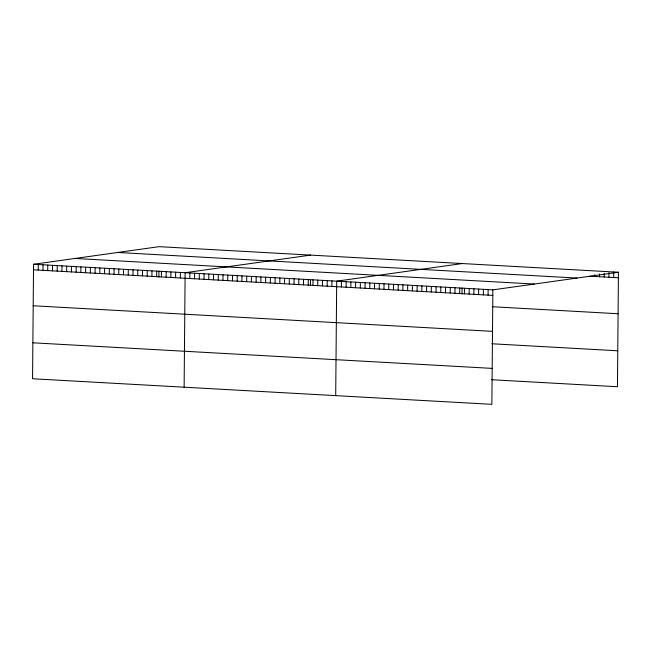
<?xml version="1.0" encoding="UTF-8"?>
<svg xmlns="http://www.w3.org/2000/svg" width="651" height="651" viewBox="0 0 651 651"><rect width="100%" height="100%" fill="white"/><g stroke="black" fill="none" stroke-linecap="round" stroke-linejoin="round"><path stroke-width="0.98" d="M618.45 272.248L159.129 246.664L33.551 264.265L32.55 378.752L491.871 404.336L492.872 289.858L618.45 272.248L617.449 386.735L491.57 379.72M38.238 270.075L38.287 264.534M42.974 270.336L43.023 264.794M47.71 270.604L47.759 265.063M52.446 270.865L52.495 265.323M57.182 271.133L57.231 265.584M61.918 271.394L61.967 265.852M66.654 271.654L66.703 266.113M71.398 271.923L71.439 266.381M76.134 272.183L76.183 266.641M80.87 272.452L80.919 266.91M85.606 272.712L85.655 267.17M90.343 272.981L90.391 267.431M95.079 273.241L95.127 267.699M99.815 273.501L99.863 267.96M104.551 273.77L104.599 268.228M109.287 274.03L109.335 268.489M114.023 274.299L114.071 268.757M118.759 274.559L118.807 269.018M123.503 274.82L123.544 269.278M128.239 275.088L128.288 269.547M132.975 275.349L133.024 269.807M137.711 275.617L137.76 270.075M142.447 275.878L142.496 270.336M147.183 276.146L147.232 270.604M151.919 276.406L151.968 270.865M156.655 276.667L156.704 271.125M158.868 277.025L158.917 271.036M161.391 276.935L161.44 271.394M166.127 277.196L166.176 271.654M170.863 277.464L170.912 271.923M175.599 277.725L175.648 272.183M180.343 277.993L180.392 272.444M184.127 387.199L185.128 272.712L310.706 255.102M189.815 278.514L189.864 272.972M194.551 278.783L194.6 273.241M199.287 279.043L199.336 273.501M204.023 279.312L204.072 273.77M208.759 279.572L208.808 274.03M213.495 279.84L213.544 274.291M218.231 280.101L218.28 274.559M222.968 280.361L223.016 274.82M227.704 280.63L227.752 275.088M232.448 280.89L232.488 275.349M237.184 281.159L237.233 275.617M241.92 281.419L241.969 275.878M246.656 281.688L246.705 276.138M251.392 281.948L251.441 276.406M256.128 282.209L256.177 276.667M260.864 282.477L260.913 276.935M265.6 282.737L265.649 277.196M270.336 283.006L270.385 277.464M275.072 283.266L275.121 277.725M279.808 283.535L279.857 277.985M284.544 283.795L284.593 278.254M289.288 284.056L289.337 278.514M294.024 284.324L294.073 278.783M298.76 284.585L298.809 279.043M303.496 284.853L303.545 279.312M308.232 285.114L308.281 279.572M310.437 285.472L310.494 279.482M312.968 285.382L313.017 279.832M317.704 285.643L317.753 280.101M322.44 285.903L322.489 280.361M327.176 286.171L327.225 280.63M331.912 286.432L331.961 280.89M335.704 395.637L336.697 281.159L462.283 263.549M341.384 286.961L341.433 281.419M346.12 287.221L346.169 281.68M350.848 287.49L350.897 281.948M355.584 287.75L355.633 282.209M360.312 288.019L360.361 282.477M365.048 288.279L365.097 282.737M369.776 288.539L369.825 282.998M374.512 288.808L374.561 283.266M379.24 289.068L379.289 283.527M383.976 289.337L384.025 283.795M388.712 289.597L388.753 284.056M393.44 289.858L393.489 284.316M398.176 290.126L398.225 284.585M402.904 290.387L402.953 284.845M407.64 290.655L407.689 285.114M412.368 290.916L412.417 285.374M417.104 291.176L417.153 285.634M421.832 291.445L421.881 285.903M426.568 291.705L426.617 286.163M431.304 291.974L431.344 286.432M436.032 292.234L436.08 286.692M440.768 292.494L440.817 286.953M445.496 292.763L445.544 287.221M450.232 293.023L450.28 287.482M454.959 293.292L455.008 287.742M459.696 293.552L459.744 288.011M462.015 293.91L462.072 287.921M464.423 293.813L464.472 288.271M469.159 294.081L469.208 288.539M473.895 294.342L473.936 288.8M478.623 294.61L478.672 289.06M483.359 294.87L483.408 289.329M488.087 295.131L488.136 289.589M594.737 276.472L594.754 274.624M599.473 276.74L599.498 273.965M604.201 277L604.234 273.306M608.937 277.261L608.978 272.647M613.673 277.529L613.714 271.988M590.009 276.211L618.401 277.79M117.685 252.474L577.006 278.058M74.987 258.455L534.308 284.048M33.551 264.265L492.872 289.858M33.502 269.807L492.823 295.399M492.205 306.727L618.092 313.741M33.185 305.758L492.506 331.351M491.879 343.769L617.766 350.783M32.867 342.8L492.18 368.385"/></g></svg>
